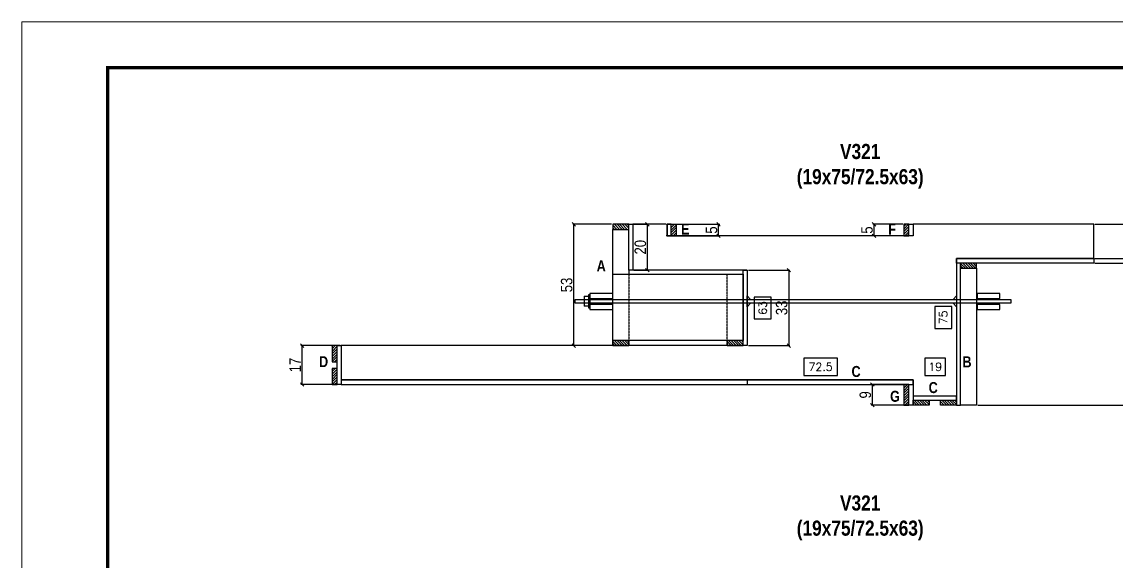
# Model space of a CAD drawing. Extents: x -3394 to 16474, y -5031 to 14397.
# Drawn here: x 9027 to 9985, y 7033 to 7505 of the extents above; entities that cross this region are included whole.
import ezdxf

# ---------------------------------------------------------------- set-up
doc = ezdxf.new("R2010")
doc.units = 0
doc.linetypes.add('DASHED', pattern=[0.75, 0.5, -0.25])
doc.linetypes.add('HIDDEN', pattern=[0.375, 0.25, -0.125])
doc.layers.get('0').update_dxf_attribs({"linetype": 'CONTINUOUS'})
doc.layers.get('Defpoints').update_dxf_attribs({"linetype": 'CONTINUOUS'})
for name, color, linetype in [('1HACHURA MADEIRAS', 1, 'CONTINUOUS'), ('COTA', 241, 'CONTINUOUS'), ('Cota Seção (2x)', 4, 'CONTINUOUS'), ('detalhes', 4, 'CONTINUOUS'), ('NOMENCLATURA', 7, 'CONTINUOUS'), ('Painéis', 200, 'CONTINUOUS'), ('presilha', 1, 'CONTINUOUS'), ('Sarr 3.5x7', 81, 'CONTINUOUS'), ('SARR_2.2x7', 40, 'CONTINUOUS'), ('SARR_3.5x7', 81, 'CONTINUOUS'), ('Tubo de PVC', 51, 'CONTINUOUS')]:
    doc.layers.add(name, color=color, linetype=linetype)
for name, color, linetype, lineweight in [('CONCRETO', 251, 'CONTINUOUS', 25), ('Folhas', 255, 'CONTINUOUS', 9), ('SARRAFO DE PRESSAO', 251, 'DASHED', 9)]:
    doc.layers.add(name, color=color, linetype=linetype, lineweight=lineweight)
doc.styles.add('COTA TECNICA 2X', font='techl___.ttf', dxfattribs={"height": 10})
doc.styles.add('ROMANS', font='romans.shx')
doc.styles.add('TECNICA', font='techb___.ttf', dxfattribs={"height": 10})
doc.dimstyles.new('Cota Seção interna', dxfattribs={"dimtxt": 7, "dimasz": 6, "dimexe": 0.18, "dimexo": 2, "dimgap": -4, "dimtad": 3, "dimdec": 1, "dimlfac": 0.5, "dimzin": 12, "dimdsep": 46, "dimtxsty": 'ROMANS', "dimblk": 'ARCHTICK', "dimcen": 0.09, "dimse1": 1, "dimse2": 1, "dimsd1": 1, "dimsd2": 1, "dimclrd": 180, "dimclre": 5, "dimclrt": 1, "dimadec": 0, "dimazin": 3, "dimtfac": 1, "dimtdec": 1, "dimtofl": 0, "dimtmove": 0, "dimatfit": 3, "dimldrblk": 'ARCHTICK', "dimfxl": 1, "dimtolj": 1, "dimtzin": 0, "dimarcsym": 0})
doc.dimstyles.new('SECAO', dxfattribs={"dimscale": 0.333333, "dimtxt": 5, "dimasz": 9, "dimexe": 3, "dimexo": 3, "dimgap": 3, "dimtad": 1, "dimdec": 1, "dimlfac": 0.5, "dimzin": 12, "dimdsep": 46, "dimtxsty": 'COTA TECNICA 2X', "dimblk1": 'OBLIQUE', "dimblk2": 'OBLIQUE', "dimsah": 1, "dimcen": 0.9, "dimclrd": 4, "dimclre": 4, "dimclrt": 240, "dimadec": 1, "dimazin": 3, "dimtfac": 1, "dimtdec": 1, "dimtmove": 0, "dimatfit": 3, "dimfxl": 1, "dimtolj": 1, "dimtzin": 12, "dimarcsym": 0})
pattern_1 = [(135, (40948.585, -116222.3071), (-1.122532015, -1.122532015), [])]
pattern_2 = [(135, (41072.185, -116341.9071), (-1.122532015, -1.122532015), [])]
pattern_3 = [(135, (41096.185, -116341.9071), (-1.122532015, -1.122532015), [])]
pattern_4 = [(225, (132777.3234, 38798.8938), (1.122532015, -1.122532015), [])]
pattern_5 = [(135, (40648.385, -116188.3071), (-1.122532015, -1.122532015), [])]
pattern_6 = [(225, (133281.3187, 37816.9032), (1.122532015, -1.122532015), [])]
pattern_7 = [(135, (40548.385, -116289.9071), (-1.122532015, -1.122532015), [])]
pattern_8 = [(135, (40648.385, -116289.9071), (-1.122532015, -1.122532015), [])]
pattern_9 = [(225, (133281.3187, 37836.9032), (1.122532015, -1.122532015), [])]

# ---------------------------------------------------------------- blocks, each defined once
blk = doc.blocks.new('9999999999')
at = {"layer": 'Folhas'}
blk.add_lwpolyline([(98138.98, 34190.21), (99623.98, 34190.21), (99623.98, 35240.21), (98138.98, 35240.21)], close=True, dxfattribs=at)
at = {"layer": 'Folhas', "color": 30, "const_width": 3}
blk.add_lwpolyline([(98213.98, 34230.21), (99583.98, 34230.21), (99583.98, 35200.21), (98213.98, 35200.21)], close=True, dxfattribs=at)
blk = doc.blocks.new('*D848')
at = {"layer": 'Cota Seção (2x)', "color": 180, "lineweight": -2, "transparency": 16777216}
for p, q in [((9740.32, 7211.26), (9710.99, 7211.26)), ((9710.99, 7211.26), (9710.99, 7196.26)), ((9740.32, 7196.26), (9740.32, 7211.26)), ((9710.99, 7196.26), (9740.32, 7196.26))]:
    blk.add_line(p, q, dxfattribs=at)
at = {"layer": 'Defpoints', "color": 0, "transparency": 16777216}
for p in [(9661.47, 7188.26), (9806.47, 7192.26), (9806.47, 7192.26)]:
    blk.add_point(p, dxfattribs=at)
at = {"layer": 'Cota Seção (2x)', "color": 1, "transparency": 16777216, "insert": (9725.66, 7203.76), "char_height": 7, "attachment_point": 5, "style": 'ROMANS'}
blk.add_mtext('\\A1;72.5', dxfattribs=at)
blk = doc.blocks.new('_ArchTick')
at = {"color": 0, "linetype": 'ByBlock', "const_width": 0.15}
blk.add_lwpolyline([(-0.5, -0.5), (0.5, 0.5)], dxfattribs=at)
blk = doc.blocks.new('_Oblique')
at = {"color": 0, "linetype": 'ByBlock', "lineweight": -2}
blk.add_line((-0.5, -0.5), (0.5, 0.5), dxfattribs=at)
blk = doc.blocks.new('*D847')
at = {"layer": 'COTA', "color": 4, "lineweight": -2, "transparency": 16777216}
for p, q in [((9542.87, 7328.26), (9508.85, 7328.26)), ((9509.85, 7222.26), (9509.85, 7328.26)), ((9542.87, 7222.26), (9508.85, 7222.26))]:
    blk.add_line(p, q, dxfattribs=at)
at = {"layer": 'Defpoints', "color": 0, "transparency": 16777216}
for p in [(9509.85, 7328.26), (9543.87, 7328.26), (9543.87, 7222.26)]:
    blk.add_point(p, dxfattribs=at)
at = {"layer": 'COTA', "color": 4, "lineweight": -2, "transparency": 16777216, "xscale": 3, "yscale": 3, "zscale": 3}
for p, rotation in [((9509.85, 7328.26), 90), ((9509.85, 7222.26), 270)]:
    blk.add_blockref('_Oblique', p, dxfattribs=dict(at, rotation=rotation))
at = {"layer": 'COTA', "color": 240, "transparency": 16777216, "insert": (9503.63, 7275.26), "char_height": 10, "attachment_point": 5, "rotation": 90, "style": 'COTA TECNICA 2X'}
blk.add_mtext('\\A1;53', dxfattribs=at)
blk = doc.blocks.new('*D849')
at = {"layer": 'COTA', "color": 4, "lineweight": -2, "transparency": 16777216}
for p, q in [((9592.47, 7328.26), (9637.44, 7328.26)), ((9636.44, 7318.26), (9636.44, 7328.26)), ((9592.47, 7318.26), (9637.44, 7318.26))]:
    blk.add_line(p, q, dxfattribs=at)
at = {"layer": 'Defpoints', "color": 0, "transparency": 16777216}
for p in [(9591.47, 7328.26), (9636.44, 7328.26), (9591.47, 7318.26)]:
    blk.add_point(p, dxfattribs=at)
at = {"layer": 'COTA', "color": 4, "lineweight": -2, "transparency": 16777216, "xscale": 3, "yscale": 3, "zscale": 3}
for p, rotation in [((9636.44, 7328.26), 90), ((9636.44, 7318.26), 270)]:
    blk.add_blockref('_Oblique', p, dxfattribs=dict(at, rotation=rotation))
at = {"layer": 'COTA', "color": 240, "transparency": 16777216, "insert": (9630.33, 7323.26), "char_height": 10, "attachment_point": 5, "rotation": 90, "style": 'COTA TECNICA 2X'}
blk.add_mtext('\\A1;5', dxfattribs=at)
blk = doc.blocks.new('*D850')
at = {"layer": 'COTA', "color": 4, "lineweight": -2, "transparency": 16777216}
for p, q in [((9797.47, 7328.26), (9771.4, 7328.26)), ((9772.4, 7318.26), (9772.4, 7328.26)), ((9797.47, 7318.26), (9771.4, 7318.26))]:
    blk.add_line(p, q, dxfattribs=at)
at = {"layer": 'Defpoints', "color": 0, "transparency": 16777216}
for p in [(9772.4, 7328.26), (9798.47, 7328.26), (9798.47, 7318.26)]:
    blk.add_point(p, dxfattribs=at)
at = {"layer": 'COTA', "color": 4, "lineweight": -2, "transparency": 16777216, "xscale": 3, "yscale": 3, "zscale": 3}
for p, rotation in [((9772.4, 7328.26), 90), ((9772.4, 7318.26), 270)]:
    blk.add_blockref('_Oblique', p, dxfattribs=dict(at, rotation=rotation))
at = {"layer": 'COTA', "color": 240, "transparency": 16777216, "insert": (9766.29, 7323.26), "char_height": 10, "attachment_point": 5, "rotation": 90, "style": 'COTA TECNICA 2X'}
blk.add_mtext('\\A1;5', dxfattribs=at)
blk = doc.blocks.new('*D851')
at = {"layer": 'COTA', "color": 4, "lineweight": -2, "transparency": 16777216}
for p, q in [((9965.47, 7294.26), (10017.65, 7294.26)), ((10016.65, 7170.26), (10016.65, 7294.26)), ((9863.07, 7170.26), (10017.65, 7170.26))]:
    blk.add_line(p, q, dxfattribs=at)
at = {"layer": 'Defpoints', "color": 0, "transparency": 16777216}
for p in [(9964.47, 7294.26), (10016.65, 7294.26), (9862.07, 7170.26)]:
    blk.add_point(p, dxfattribs=at)
at = {"layer": 'COTA', "color": 4, "lineweight": -2, "transparency": 16777216, "xscale": 3, "yscale": 3, "zscale": 3}
for p, rotation in [((10016.65, 7294.26), 90), ((10016.65, 7170.26), 270)]:
    blk.add_blockref('_Oblique', p, dxfattribs=dict(at, rotation=rotation))
at = {"layer": 'COTA', "color": 240, "transparency": 16777216, "insert": (10010.55, 7232.26), "char_height": 10, "attachment_point": 5, "rotation": 90, "style": 'COTA TECNICA 2X'}
blk.add_mtext('\\A1;62', dxfattribs=at)
blk = doc.blocks.new('*D852')
at = {"layer": 'COTA', "color": 4, "lineweight": -2, "transparency": 16777216}
for p, q in [((9965.47, 7328.26), (10017.65, 7328.26)), ((10016.65, 7298.26), (10016.65, 7328.26)), ((9965.47, 7298.26), (10017.65, 7298.26))]:
    blk.add_line(p, q, dxfattribs=at)
at = {"layer": 'Defpoints', "color": 0, "transparency": 16777216}
for p in [(9964.47, 7328.26), (10016.65, 7328.26), (9964.47, 7298.26)]:
    blk.add_point(p, dxfattribs=at)
at = {"layer": 'COTA', "color": 4, "lineweight": -2, "transparency": 16777216, "xscale": 3, "yscale": 3, "zscale": 3}
for p, rotation in [((10016.65, 7328.26), 90), ((10016.65, 7298.26), 270)]:
    blk.add_blockref('_Oblique', p, dxfattribs=dict(at, rotation=rotation))
at = {"layer": 'COTA', "color": 240, "transparency": 16777216, "insert": (10010.54, 7313.26), "char_height": 10, "attachment_point": 5, "rotation": 90, "style": 'COTA TECNICA 2X'}
blk.add_mtext('\\A1;15', dxfattribs=at)
blk = doc.blocks.new('*D853')
at = {"layer": 'Cota Seção (2x)', "color": 180, "lineweight": -2, "transparency": 16777216}
for p, q in [((9834.89, 7211.31), (9816.89, 7211.31)), ((9816.89, 7211.31), (9816.89, 7196.31)), ((9834.89, 7196.31), (9834.89, 7211.31)), ((9816.89, 7196.31), (9834.89, 7196.31))]:
    blk.add_line(p, q, dxfattribs=at)
at = {"layer": 'Defpoints', "color": 0, "transparency": 16777216}
for p in [(9844.47, 7192.31), (9806.47, 7178.26), (9844.47, 7178.26)]:
    blk.add_point(p, dxfattribs=at)
at = {"layer": 'Cota Seção (2x)', "color": 1, "transparency": 16777216, "insert": (9825.89, 7203.81), "char_height": 7, "attachment_point": 5, "style": 'ROMANS'}
blk.add_mtext('\\A1;19', dxfattribs=at)
blk = doc.blocks.new('*D854')
at = {"layer": 'COTA', "color": 4, "lineweight": -2, "transparency": 16777216}
for p, q in [((9305.47, 7222.26), (9271.27, 7222.26)), ((9272.27, 7188.26), (9272.27, 7222.26)), ((9305.47, 7188.26), (9271.27, 7188.26))]:
    blk.add_line(p, q, dxfattribs=at)
at = {"layer": 'Defpoints', "color": 0, "transparency": 16777216}
for p in [(9272.27, 7222.26), (9306.47, 7222.26), (9306.47, 7188.26)]:
    blk.add_point(p, dxfattribs=at)
at = {"layer": 'COTA', "color": 4, "lineweight": -2, "transparency": 16777216, "xscale": 3, "yscale": 3, "zscale": 3}
for p, rotation in [((9272.27, 7222.26), 90), ((9272.27, 7188.26), 270)]:
    blk.add_blockref('_Oblique', p, dxfattribs=dict(at, rotation=rotation))
at = {"layer": 'COTA', "color": 240, "transparency": 16777216, "insert": (9266.2, 7205.26), "char_height": 10, "attachment_point": 5, "rotation": 90, "style": 'COTA TECNICA 2X'}
blk.add_mtext('\\A1;17', dxfattribs=at)
blk = doc.blocks.new('*D855')
at = {"layer": 'COTA', "color": 4, "lineweight": -2, "transparency": 16777216}
for p, q in [((9801.87, 7188.26), (9769.88, 7188.26)), ((9770.88, 7188.26), (9770.88, 7170.26)), ((9801.87, 7170.26), (9769.88, 7170.26))]:
    blk.add_line(p, q, dxfattribs=at)
at = {"layer": 'Defpoints', "color": 0, "transparency": 16777216}
for p in [(9802.87, 7188.26), (9770.88, 7170.26), (9802.87, 7170.26)]:
    blk.add_point(p, dxfattribs=at)
at = {"layer": 'COTA', "color": 4, "lineweight": -2, "transparency": 16777216, "xscale": 3, "yscale": 3, "zscale": 3}
for p, rotation in [((9770.88, 7188.26), 90), ((9770.88, 7170.26), 270)]:
    blk.add_blockref('_Oblique', p, dxfattribs=dict(at, rotation=rotation))
at = {"layer": 'COTA', "color": 240, "transparency": 16777216, "insert": (9764.79, 7179.26), "char_height": 10, "attachment_point": 5, "rotation": 90, "style": 'COTA TECNICA 2X'}
blk.add_mtext('\\A1;9', dxfattribs=at)
blk = doc.blocks.new('*D856')
at = {"layer": 'COTA', "color": 4, "lineweight": -2, "transparency": 16777216}
for p, q in [((9562.47, 7328.26), (9575.18, 7328.26)), ((9574.18, 7288.26), (9574.18, 7328.26)), ((9562.47, 7288.26), (9575.18, 7288.26))]:
    blk.add_line(p, q, dxfattribs=at)
at = {"layer": 'Defpoints', "color": 0, "transparency": 16777216}
for p in [(9561.47, 7328.26), (9574.18, 7328.26), (9561.47, 7288.26)]:
    blk.add_point(p, dxfattribs=at)
at = {"layer": 'COTA', "color": 4, "lineweight": -2, "transparency": 16777216, "xscale": 3, "yscale": 3, "zscale": 3}
for p, rotation in [((9574.18, 7328.26), 90), ((9574.18, 7288.26), 270)]:
    blk.add_blockref('_Oblique', p, dxfattribs=dict(at, rotation=rotation))
at = {"layer": 'COTA', "color": 240, "transparency": 16777216, "insert": (9568.07, 7308.26), "char_height": 10, "attachment_point": 5, "rotation": 90, "style": 'COTA TECNICA 2X'}
blk.add_mtext('\\A1;20', dxfattribs=at)
blk = doc.blocks.new('*D857')
at = {"layer": 'Cota Seção (2x)', "color": 180, "lineweight": -2, "transparency": 16777216}
for p, q in [((9840.47, 7256.56), (9825.47, 7256.56)), ((9825.47, 7256.56), (9825.47, 7237.23)), ((9840.47, 7237.23), (9840.47, 7256.56)), ((9825.47, 7237.23), (9840.47, 7237.23))]:
    blk.add_line(p, q, dxfattribs=at)
at = {"layer": 'Defpoints', "color": 0, "transparency": 16777216}
for p in [(9844.47, 7328.26), (9844.47, 7328.26), (9844.47, 7178.26)]:
    blk.add_point(p, dxfattribs=at)
at = {"layer": 'Cota Seção (2x)', "color": 1, "transparency": 16777216, "insert": (9832.97, 7246.89), "char_height": 7, "attachment_point": 5, "rotation": 90, "style": 'ROMANS'}
blk.add_mtext('\\A1;75', dxfattribs=at)
blk = doc.blocks.new('*D858')
at = {"layer": 'Cota Seção (2x)', "color": 180, "lineweight": -2, "transparency": 16777216}
for p, q in [((9682.54, 7264.76), (9667.54, 7264.76)), ((9667.54, 7264.76), (9667.54, 7245.76)), ((9682.54, 7245.76), (9682.54, 7264.76)), ((9667.54, 7245.76), (9682.54, 7245.76))]:
    blk.add_line(p, q, dxfattribs=at)
at = {"layer": 'Defpoints', "color": 0, "transparency": 16777216}
for p in [(9661.47, 7318.26), (9686.54, 7318.26), (9661.47, 7192.26)]:
    blk.add_point(p, dxfattribs=at)
at = {"layer": 'Cota Seção (2x)', "color": 1, "transparency": 16777216, "insert": (9675.04, 7255.26), "char_height": 7, "attachment_point": 5, "rotation": 90, "style": 'ROMANS'}
blk.add_mtext('\\A1;63', dxfattribs=at)
blk = doc.blocks.new('*D884')
at = {"layer": 'COTA', "color": 4, "lineweight": -2, "transparency": 16777216}
for p, q in [((9662.47, 7288.26), (9698.87, 7288.26)), ((9697.87, 7288.26), (9697.87, 7222.26)), ((9662.47, 7222.26), (9698.87, 7222.26))]:
    blk.add_line(p, q, dxfattribs=at)
at = {"layer": 'Defpoints', "color": 0, "transparency": 16777216}
for p in [(9661.47, 7288.26), (9661.47, 7222.26), (9697.87, 7222.26)]:
    blk.add_point(p, dxfattribs=at)
at = {"layer": 'COTA', "color": 4, "lineweight": -2, "transparency": 16777216, "xscale": 3, "yscale": 3, "zscale": 3}
for p, rotation in [((9697.87, 7288.26), 90), ((9697.87, 7222.26), 270)]:
    blk.add_blockref('_Oblique', p, dxfattribs=dict(at, rotation=rotation))
at = {"layer": 'COTA', "color": 240, "transparency": 16777216, "insert": (9691.65, 7255.26), "char_height": 10, "attachment_point": 5, "rotation": 90, "style": 'COTA TECNICA 2X'}
blk.add_mtext('\\A1;33', dxfattribs=at)

msp = doc.modelspace()

# ---------------------------------------------------------------- hatches: boundary and pattern name
at = {"layer": 'SARR_2.2x7'}
h = msp.add_hatch(dxfattribs=at)
h.set_pattern_fill('ANSI31', color=256, scale=0.5, angle=90)
h.set_pattern_definition(pattern_5)
h.paths.add_polyline_path([(9543.87, 7328.26), (9543.87, 7323.86), (9557.87, 7323.86), (9557.87, 7328.26)])
h = msp.add_hatch(dxfattribs=at)
h.set_pattern_fill('ANSI31', color=256, scale=0.5, angle=90)
h.set_pattern_definition(pattern_5)
h.paths.add_polyline_path([(9543.87, 7328.26), (9543.87, 7323.86), (9557.87, 7323.86), (9557.87, 7328.26)])
h = msp.add_hatch(dxfattribs=at)
h.set_pattern_fill('ANSI31', color=256, scale=0.5)
h.set_pattern_definition([(45, (-115631.808, -25694.3607), (-1.122532015, 1.122532015), [])])
h.paths.add_polyline_path([(9595.07, 7328.26), (9599.47, 7328.26), (9599.47, 7318.26), (9595.07, 7318.26)])
h = msp.add_hatch(dxfattribs=at)
h.set_pattern_fill('ANSI31', color=256, scale=0.5)
h.set_pattern_definition([(45, (-115635.808, -25694.3607), (-1.122532015, 1.122532015), [])])
h.paths.add_polyline_path([(9802.87, 7328.26), (9798.47, 7328.26), (9798.47, 7318.26), (9802.87, 7318.26)])
h = msp.add_hatch(dxfattribs=at)
h.set_pattern_fill('ANSI31', color=256, scale=0.5, angle=90)
h.set_pattern_definition(pattern_1)
h.paths.add_polyline_path([(9848.07, 7294.26), (9848.07, 7289.86), (9862.07, 7289.86), (9862.07, 7294.26)])
h = msp.add_hatch(dxfattribs=at)
h.set_pattern_fill('ANSI31', color=256, scale=0.5, angle=90)
h.set_pattern_definition(pattern_1)
h.paths.add_polyline_path([(9848.07, 7294.26), (9848.07, 7289.86), (9862.07, 7289.86), (9862.07, 7294.26)])
h = msp.add_hatch(dxfattribs=at)
h.set_pattern_fill('ANSI31', color=256, scale=0.5, angle=180)
h.set_pattern_definition(pattern_9)
h.paths.add_polyline_path([(9302.87, 7222.26), (9298.47, 7222.26), (9298.47, 7208.26), (9302.87, 7208.26)])
h = msp.add_hatch(dxfattribs=at)
h.set_pattern_fill('ANSI31', color=256, scale=0.5, angle=180)
h.set_pattern_definition(pattern_9)
h.paths.add_polyline_path([(9302.87, 7222.26), (9298.47, 7222.26), (9298.47, 7208.26), (9302.87, 7208.26)])
h = msp.add_hatch(dxfattribs=at)
h.set_pattern_fill('ANSI31', color=256, scale=0.5, angle=90)
h.set_pattern_definition(pattern_8)
h.paths.add_polyline_path([(9543.87, 7226.66), (9543.87, 7222.26), (9557.87, 7222.26), (9557.87, 7226.66)])
h = msp.add_hatch(dxfattribs=at)
h.set_pattern_fill('ANSI31', color=256, scale=0.5, angle=90)
h.set_pattern_definition(pattern_8)
h.paths.add_polyline_path([(9543.87, 7226.66), (9543.87, 7222.26), (9557.87, 7222.26), (9557.87, 7226.66)])
h = msp.add_hatch(dxfattribs=at)
h.set_pattern_fill('ANSI31', color=256, scale=0.5, angle=90)
h.set_pattern_definition(pattern_7)
h.paths.add_polyline_path([(9643.87, 7226.66), (9643.87, 7222.26), (9657.87, 7222.26), (9657.87, 7226.66)])
h = msp.add_hatch(dxfattribs=at)
h.set_pattern_fill('ANSI31', color=256, scale=0.5, angle=90)
h.set_pattern_definition(pattern_7)
h.paths.add_polyline_path([(9643.87, 7226.66), (9643.87, 7222.26), (9657.87, 7222.26), (9657.87, 7226.66)])
h = msp.add_hatch(dxfattribs=at)
h.set_pattern_fill('ANSI31', color=256, scale=0.5, angle=180)
h.set_pattern_definition(pattern_6)
h.paths.add_polyline_path([(9302.87, 7202.26), (9298.47, 7202.26), (9298.47, 7188.26), (9302.87, 7188.26)])
h = msp.add_hatch(dxfattribs=at)
h.set_pattern_fill('ANSI31', color=256, scale=0.5, angle=180)
h.set_pattern_definition(pattern_6)
h.paths.add_polyline_path([(9302.87, 7202.26), (9298.47, 7202.26), (9298.47, 7188.26), (9302.87, 7188.26)])
h = msp.add_hatch(dxfattribs=at)
h.set_pattern_fill('ANSI31', color=256, scale=0.5, angle=180)
h.set_pattern_definition(pattern_4)
h.paths.add_polyline_path([(9802.87, 7188.26), (9798.47, 7188.26), (9798.47, 7170.26), (9802.87, 7170.26)])
h = msp.add_hatch(dxfattribs=at)
h.set_pattern_fill('ANSI31', color=256, scale=0.5, angle=180)
h.set_pattern_definition(pattern_4)
h.paths.add_polyline_path([(9802.87, 7184.26), (9798.47, 7184.26), (9798.47, 7170.26), (9802.87, 7170.26)])
h = msp.add_hatch(dxfattribs=at)
h.set_pattern_fill('ANSI31', color=256, scale=0.5, angle=90)
h.set_pattern_definition(pattern_2)
h.paths.add_polyline_path([(9806.47, 7174.66), (9806.47, 7170.26), (9820.47, 7170.26), (9820.47, 7174.66)])
h = msp.add_hatch(dxfattribs=at)
h.set_pattern_fill('ANSI31', color=256, scale=0.5, angle=90)
h.set_pattern_definition(pattern_2)
h.paths.add_polyline_path([(9806.47, 7174.66), (9806.47, 7170.26), (9820.47, 7170.26), (9820.47, 7174.66)])
h = msp.add_hatch(dxfattribs=at)
h.set_pattern_fill('ANSI31', color=256, scale=0.5, angle=90)
h.set_pattern_definition(pattern_3)
h.paths.add_polyline_path([(9830.47, 7174.66), (9830.47, 7170.26), (9844.47, 7170.26), (9844.47, 7174.66)])
h = msp.add_hatch(dxfattribs=at)
h.set_pattern_fill('ANSI31', color=256, scale=0.5, angle=90)
h.set_pattern_definition(pattern_3)
h.paths.add_polyline_path([(9830.47, 7174.66), (9830.47, 7170.26), (9844.47, 7170.26), (9844.47, 7174.66)])

# ---------------------------------------------------------------- linework, layer by layer
at = {"layer": '1HACHURA MADEIRAS', "elevation": 0}
for points in [[(9543.87, 7267.86), (9523.87, 7267.86), (9523.87, 7263.46), (9543.87, 7263.46)], [(9882.47, 7267.86), (9862.47, 7267.86), (9862.47, 7263.46), (9882.47, 7263.46)], [(9543.87, 7258.26), (9523.87, 7258.26), (9523.87, 7253.86), (9543.87, 7253.86)], [(9882.47, 7258.26), (9862.47, 7258.26), (9862.47, 7253.86), (9882.47, 7253.86)]]:
    msp.add_lwpolyline(points, close=True, dxfattribs=at)
at = {"layer": 'CONCRETO', "linetype": 'Continuous'}
for p, q in [((9561.47, 7328.26), (9561.47, 7288.26)), ((9590.47, 7328.26), (9561.47, 7328.26)), ((9591.47, 7318.26), (9591.47, 7328.26)), ((9964.47, 7328.26), (9806.47, 7328.26)), ((9806.47, 7328.26), (9806.47, 7318.26)), ((9964.47, 7298.26), (9964.47, 7328.26)), ((9806.47, 7318.26), (9590.47, 7318.26)), ((9964.47, 7298.26), (9844.47, 7298.26)), ((9844.47, 7298.26), (9844.47, 7178.26)), ((9661.47, 7288.26), (9561.47, 7288.26)), ((9661.47, 7288.26), (9661.47, 7222.26)), ((9661.47, 7222.26), (9306.47, 7222.26)), ((9306.47, 7222.26), (9306.47, 7192.26)), ((9306.47, 7192.26), (9806.47, 7192.26)), ((9806.47, 7192.26), (9806.47, 7178.26)), ((9844.47, 7178.26), (9806.47, 7178.26))]:
    msp.add_line(p, q, dxfattribs=at)
at = {"layer": 'Painéis'}
for p, q in [((9964.47, 7298.26), (9964.47, 7294.26)), ((9661.47, 7192.26), (9661.47, 7188.26))]:
    msp.add_line(p, q, dxfattribs=at)
at = {"layer": 'Painéis', "linetype": 'Continuous'}
for points in [[(9557.87, 7288.26), (9557.87, 7328.26), (9561.47, 7328.26), (9561.47, 7288.26)], [(9595.07, 7318.26), (9595.07, 7328.26), (9591.47, 7328.26), (9591.47, 7318.26)], [(9595.07, 7318.26), (9595.07, 7328.26), (9591.47, 7328.26), (9591.47, 7318.26)], [(9802.87, 7318.26), (9802.87, 7328.26), (9806.47, 7328.26), (9806.47, 7318.26)], [(9802.87, 7318.26), (9802.87, 7328.26), (9806.47, 7328.26), (9806.47, 7318.26)], [(9848.07, 7170.26), (9848.07, 7294.26), (9844.47, 7294.26), (9844.47, 7170.26)], [(9848.07, 7170.26), (9848.07, 7294.26), (9844.47, 7294.26), (9844.47, 7170.26)], [(9657.87, 7222.26), (9657.87, 7288.26), (9661.47, 7288.26), (9661.47, 7222.26)], [(9302.87, 7188.26), (9302.87, 7222.26), (9306.47, 7222.26), (9306.47, 7188.26)], [(9302.87, 7188.26), (9302.87, 7222.26), (9306.47, 7222.26), (9306.47, 7188.26)], [(9806.47, 7192.26), (9306.47, 7192.26), (9306.47, 7188.26), (9806.47, 7188.26)], [(9802.87, 7170.26), (9802.87, 7188.26), (9806.47, 7188.26), (9806.47, 7170.26)], [(9802.87, 7170.26), (9802.87, 7188.26), (9806.47, 7188.26), (9806.47, 7170.26)]]:
    msp.add_lwpolyline(points, close=True, dxfattribs=at)
msp.add_lwpolyline([(9964.47, 7294.26), (9844.47, 7294.26), (9844.47, 7298.26), (9964.47, 7298.26)], dxfattribs=at)
at = {"layer": 'Painéis', "elevation": 0}
msp.add_lwpolyline([(9543.87, 7284.66), (9657.87, 7284.66), (9657.87, 7226.66), (9543.87, 7226.66)], close=True, dxfattribs=at)
at = {"layer": 'Painéis'}
msp.add_lwpolyline([(9657.87, 7288.26), (9557.87, 7288.26), (9557.87, 7284.66), (9657.87, 7284.66)], close=True, dxfattribs=at)
at = {"layer": 'Painéis', "linetype": 'Continuous', "elevation": 0}
msp.add_lwpolyline([(9844.47, 7178.26), (9806.47, 7178.26), (9806.47, 7174.66), (9844.47, 7174.66)], close=True, dxfattribs=at)
msp.add_lwpolyline([(9844.47, 7178.26), (9806.47, 7178.26), (9806.47, 7174.66), (9844.47, 7174.66)], close=True, dxfattribs=at)
at = {"layer": 'presilha'}
for p, q in [((9518.87, 7265.39, 0), (9522.87, 7265.39, 0)), ((9518.87, 7265.39, 0), (9518.87, 7256.72, 0)), ((9522.87, 7267.05, 0), (9523.87, 7267.05, 0)), ((9522.87, 7255.05, 0), (9522.87, 7267.05, 0)), ((9522.87, 7265.39, 0), (9522.87, 7256.72, 0)), ((9523.87, 7267.05, 0), (9523.87, 7255.05, 0)), ((9522.87, 7256.72, 0), (9518.87, 7256.72, 0)), ((9523.87, 7255.05, 0), (9522.87, 7255.05, 0))]:
    msp.add_line(p, q, dxfattribs=at)
at = {"layer": 'presilha', "elevation": 0}
msp.add_lwpolyline([(9511.08, 7262.45), (9891.95, 7262.45), (9891.95, 7259.45), (9511.08, 7259.45)], close=True, dxfattribs=at)
at = {"layer": 'Sarr 3.5x7', "linetype": 'HIDDEN'}
for p, q in [((9557.87, 7284.66), (9557.87, 7222.26)), ((9557.87, 7284.66), (9557.87, 7222.26)), ((9643.87, 7222.26), (9643.87, 7284.66)), ((9643.87, 7222.26), (9643.87, 7284.66))]:
    msp.add_line(p, q, dxfattribs=at)
at = {"layer": 'SARR_2.2x7'}
for points in [[(9557.87, 7328.26), (9543.87, 7328.26), (9543.87, 7323.86), (9557.87, 7323.86)], [(9557.87, 7328.26), (9543.87, 7328.26), (9543.87, 7323.86), (9557.87, 7323.86)], [(9595.07, 7318.26), (9595.07, 7328.26), (9599.47, 7328.26), (9599.47, 7318.26)], [(9802.87, 7318.26), (9802.87, 7328.26), (9798.47, 7328.26), (9798.47, 7318.26)], [(9302.87, 7208.26), (9302.87, 7222.26), (9298.47, 7222.26), (9298.47, 7208.26)], [(9302.87, 7208.26), (9302.87, 7222.26), (9298.47, 7222.26), (9298.47, 7208.26)], [(9657.87, 7226.66), (9643.87, 7226.66), (9643.87, 7222.26), (9657.87, 7222.26)], [(9657.87, 7226.66), (9643.87, 7226.66), (9643.87, 7222.26), (9657.87, 7222.26)], [(9302.87, 7188.26), (9302.87, 7202.26), (9298.47, 7202.26), (9298.47, 7188.26)], [(9302.87, 7188.26), (9302.87, 7202.26), (9298.47, 7202.26), (9298.47, 7188.26)], [(9802.87, 7170.26), (9802.87, 7188.26), (9798.47, 7188.26), (9798.47, 7170.26)], [(9802.87, 7170.26), (9802.87, 7188.26), (9798.47, 7188.26), (9798.47, 7170.26)]]:
    msp.add_lwpolyline(points, close=True, dxfattribs=at)
at = {"layer": 'SARR_2.2x7', "elevation": 0}
for points in [[(9862.07, 7294.26), (9848.07, 7294.26), (9848.07, 7289.86), (9862.07, 7289.86)], [(9862.07, 7294.26), (9848.07, 7294.26), (9848.07, 7289.86), (9862.07, 7289.86)], [(9557.87, 7226.66), (9543.87, 7226.66), (9543.87, 7222.26), (9557.87, 7222.26)], [(9557.87, 7226.66), (9543.87, 7226.66), (9543.87, 7222.26), (9557.87, 7222.26)], [(9806.47, 7174.66), (9820.47, 7174.66), (9820.47, 7170.26), (9806.47, 7170.26)], [(9806.47, 7174.66), (9820.47, 7174.66), (9820.47, 7170.26), (9806.47, 7170.26)], [(9830.47, 7174.66), (9844.47, 7174.66), (9844.47, 7170.26), (9830.47, 7170.26)], [(9830.47, 7174.66), (9844.47, 7174.66), (9844.47, 7170.26), (9830.47, 7170.26)]]:
    msp.add_lwpolyline(points, close=True, dxfattribs=at)
at = {"layer": 'SARR_3.5x7'}
for p, q in [((9543.87, 7323.86), (9557.87, 7323.86)), ((9543.87, 7222.26), (9543.87, 7323.86)), ((9543.87, 7222.26), (9543.87, 7323.86)), ((9557.87, 7222.26), (9543.87, 7222.26)), ((9643.87, 7222.26), (9657.87, 7222.26))]:
    msp.add_line(p, q, dxfattribs=at)
msp.add_lwpolyline([(9848.07, 7289.86), (9862.07, 7289.86), (9862.07, 7170.26), (9848.07, 7170.26)], close=True, dxfattribs=at)
msp.add_lwpolyline([(9848.07, 7289.86), (9862.07, 7289.86), (9862.07, 7170.26), (9848.07, 7170.26)], close=True, dxfattribs=at)
at = {"layer": 'Tubo de PVC', "elevation": 0}
msp.add_lwpolyline([(9844.47, 7265.7), (9844.47, 7256.21), (9841.67, 7259.36), (9664.27, 7259.36), (9661.47, 7256.21), (9661.47, 7265.7), (9664.27, 7262.55), (9841.67, 7262.55)], close=True, dxfattribs=at)

# ---------------------------------------------------------------- block references
at = {"layer": 'SARRAFO DE PRESSAO', "color": 6, "linetype": 'ByBlock'}
msp.add_blockref('9999999999', (-89111.77, -27735.1), dxfattribs=at)

# ---------------------------------------------------------------- texts
at = {"layer": 'detalhes', "style": 'TECNICA'}
for s, p in [('E', (9603.71, 7319.3)), ('F', (9784.85, 7319.33)), ('A', (9529.85, 7287.15)), ('D', (9287.09, 7203.46)), ('B', (9849.75, 7203.28)), ('C', (9752.7, 7194.9)), ('C', (9820.17, 7180.83)), ('G', (9786.45, 7173.21))]:
    msp.add_text(s, height=9.6, dxfattribs=at).set_placement(p)
at = {"layer": 'NOMENCLATURA', "char_height": 13.2, "attachment_point": 2, "style": 'TECNICA'}
for insert in [(9760.28, 7398.53), (9760.28, 7091.42)]:
    msp.add_mtext_dynamic_manual_height_columns('\\A1;V321\\P(19x75/72.5x63)', width=195.3133, gutter_width=1, heights=[0], dxfattribs=dict(at, insert=insert))

# ---------------------------------------------------------------- dimensions: what is measured, and where the dimension line sits
at = {"layer": 'COTA'}
for base, p1, p2, picture, middle in [((9509.85, 7328.26), (9543.87, 7222.26), (9543.87, 7328.26), '*D847', (9503.63, 7275.26)), ((9574.18, 7328.26), (9561.47, 7288.26), (9561.47, 7328.26), '*D856', (9568.07, 7308.26)), ((10016.65, 7328.26), (9964.47, 7298.26), (9964.47, 7328.26), '*D852', (10010.54, 7313.26)), ((9697.87, 7222.26), (9661.47, 7288.26), (9661.47, 7222.26), '*D884', (9691.65, 7255.26)), ((10016.65, 7294.26), (9862.07, 7170.26), (9964.47, 7294.26), '*D851', (10010.55, 7232.26)), ((9272.27, 7222.26), (9306.47, 7188.26), (9306.47, 7222.26), '*D854', (9266.2, 7205.26)), ((9770.88, 7170.26), (9802.87, 7188.26), (9802.87, 7170.26), '*D855', (9764.79, 7179.26))]:
    dim = msp.add_linear_dim(base=base, p1=p1, p2=p2, angle=90, dimstyle='SECAO', dxfattribs=at)
    dim.commit()
    dim.dimension.update_dxf_attribs({"geometry": picture, "text_midpoint": middle})
for base, p1, p2, picture, middle in [((9636.44, 7328.26), (9591.47, 7318.26), (9591.47, 7328.26), '*D849', (9636.44, 7323.26)), ((9772.4, 7328.26), (9798.47, 7318.26), (9798.47, 7328.26), '*D850', (9772.4, 7323.26))]:
    dim = msp.add_linear_dim(base=base, p1=p1, p2=p2, angle=90, dimstyle='SECAO', dxfattribs=at)
    dim.commit()
    dim.dimension.update_dxf_attribs({"geometry": picture, "text_midpoint": middle, "dimtype": 160})
at = {"layer": 'Cota Seção (2x)'}
for base, p1, p2, picture, middle in [((9844.47, 7328.26), (9844.47, 7178.26), (9844.47, 7328.26), '*D857', (9844.47, 7246.89)), ((9686.54, 7318.26), (9661.47, 7192.26), (9661.47, 7318.26), '*D858', (9686.54, 7255.26))]:
    dim = msp.add_linear_dim(base=base, p1=p1, p2=p2, angle=90, dimstyle='Cota Seção interna', dxfattribs=at)
    dim.commit()
    dim.dimension.update_dxf_attribs({"geometry": picture, "text_midpoint": middle, "dimtype": 160})
for base, p1, p2, picture, middle in [((9806.47, 7192.26), (9661.47, 7188.26), (9806.47, 7192.26), '*D848', (9725.66, 7192.26)), ((9844.47, 7192.31), (9806.47, 7178.26), (9844.47, 7178.26), '*D853', (9825.89, 7192.31))]:
    dim = msp.add_linear_dim(base=base, p1=p1, p2=p2, dimstyle='Cota Seção interna', dxfattribs=at)
    dim.commit()
    dim.dimension.update_dxf_attribs({"geometry": picture, "text_midpoint": middle, "dimtype": 160})

doc.saveas('drawing.dxf')
